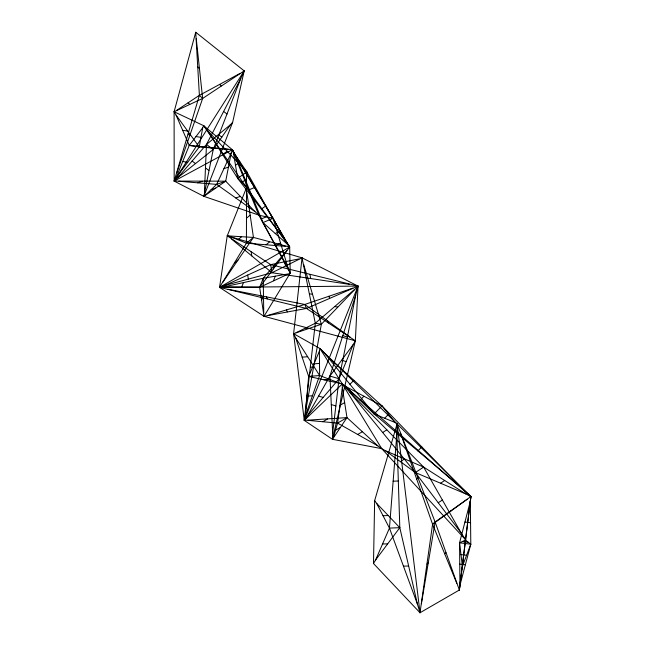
<?xml version="1.0" encoding="UTF-8"?>
<svg xmlns="http://www.w3.org/2000/svg" width="645" height="645" viewBox="0 0 645 645"><rect width="100%" height="100%" fill="white"/><g stroke="black" fill="none" stroke-linecap="round" stroke-linejoin="round"><path stroke-width="0.97" d="M342.31 387.572L342.318 383.928L319.96 348.526L293.612 333.691L302.045 257.839L227.233 235.844L246.551 187.614L246.124 186.365L246.833 171.901L233.313 152.228L232.321 149.688L203.659 125.678L174.102 111.746L195.725 32.25L244.197 70.886L232.651 122.316L203.852 196.338L259.613 215.357L273.093 218.284L287.509 244.374L289.669 247.035L290.234 273.101L264.015 316.3L219.534 287.356L227.233 235.844L253.445 237.425L289.669 247.035L259.637 287.364L264.015 316.3L355.355 340.786L332.457 439.301L381.719 448.654L385.492 450.774L423.628 467.085L465.754 493.909L470.898 496.585L459.353 590.022L420.008 612.75L373.495 563.52L374.64 500.657L397.086 423.918L319.96 348.526L319.38 351.275L308.632 376.414L305.246 415.944L304.263 420.379L332.457 439.301L346.978 417.613L342.31 387.572L337.585 423.096L333.441 437.407M355.355 340.786L358.056 286.098L219.534 287.356L224.71 285.493L271.948 272.73L302.045 257.839L358.056 286.098L321.363 324.242L293.612 333.691L295.668 337.924L308.632 376.414L342.318 383.928L345.889 386.532L374.124 413.953L395.183 422.523L397.086 423.918L435.109 521.99L459.353 590.022L459.933 585.37L459.554 542.808L465.771 539.97L381.719 448.654L377.776 445.824L346.978 417.613L304.263 420.379L307.286 416.081L329.926 376.043L353.267 344.446L355.355 340.786L306.48 308.455L219.534 287.356L246.414 243.197L246.551 187.614L203.659 125.678L202.715 127.726L189.235 145.431L176.19 177.601L174.182 181.092L203.852 196.338L225.702 181.164L231.208 152.994L232.321 149.688L189.235 145.431L176.117 115.189L174.102 111.746L202.651 98.443L244.197 70.886L240.762 78.496L213.253 149.487L203.852 196.338M373.495 563.52L375.608 559.957L389.451 528.094L396.836 434.319L397.086 423.918L470.898 496.585L470.326 501.278L470.802 544.195L459.933 585.37M332.457 439.301L332.659 433.109L329.926 376.043L355.701 295.233L358.056 286.098L270.65 264.635L227.233 235.844M204.449 191.404L206.489 144.448L240.762 78.496M459.353 590.022L470.898 496.585L342.318 383.928L304.263 420.379L315.3 323.25L302.045 257.839M332.659 433.109L339.06 378.776L355.701 295.233M462.078 568.922L462.392 566.383L459.554 542.808L470.326 501.278M374.64 500.657L376.64 503.374L389.451 528.094L417.468 604.26L420.008 612.75L432.577 524.28L400.763 433.843M421.387 603.784L435.109 521.99L470.898 496.585L461.618 487.918L374.124 413.953L325.773 354.669L319.96 348.526M176.19 177.601L199.24 146.939L202.715 127.726M305.666 410.72L321.363 324.242L303.674 264.434M174.102 111.746L174.182 181.092L232.321 149.688L289.669 247.035L219.534 287.356L223.718 286.904L259.637 287.364L290.234 273.101L258.685 214.793L254.928 211.592L225.702 181.164L174.182 181.092L199.386 95.339L195.725 32.25M176.867 172.675L202.651 98.443L196.257 38.716M305.246 415.944L319.63 375.535L319.38 351.275M462.392 566.383L470.802 544.195L465.714 540.325M241.673 287.138L243.463 282.591M259.637 287.364L263.208 278.277L286.848 250.607M273.238 268.989L275.028 264.442M261.693 300.159L263.483 295.612M273.496 280.72L275.278 276.173M307.286 416.081L339.06 378.776L353.267 344.446M205.586 194.984L216.639 184.381L231.208 152.994M244.197 70.886L174.182 181.092L177.754 177.681L213.253 149.487L230.37 124.775L232.651 122.316M222.573 282.655L253.445 237.425L246.89 192.879M375.608 559.957L399.811 527.683L396.836 434.319M177.754 177.681L206.489 144.448L230.37 124.775M349.953 384.307L353.887 380.292M360.007 400.239L363.949 396.224M374.124 413.953L382.009 405.915L461.618 487.918M384.654 418.234L388.596 414.219M417.871 450.936L421.814 446.912M416.67 479.066L417.936 477.913M456.797 583.33L432.577 524.28L435.109 521.99M449.887 511.759L451.153 510.614M426.982 564.036L428.248 562.891M444.687 553.805L445.953 552.66M296.087 332.699L315.3 323.25L354.081 289.863M246.648 218.042L250.171 215.156M237.957 239.738L241.472 236.86M229.499 236.288L246.414 243.197L253.445 237.425M234.49 262.926L238.005 260.04M266.054 244.778L269.57 241.891M432.577 524.28L467.198 499.238M222.606 154.502L227.177 151.261M235.506 165.305L240.077 162.064M284.929 239.843L237.691 178.375L246.833 171.901L284.929 239.843L289.669 247.035L246.551 187.614M241.907 182.374L246.479 179.133M261.314 209.109L265.885 205.876M176.794 110.263L199.386 95.339L239.875 73.49M382.687 432.529L386.831 429.804M400.416 461.659L404.56 458.926M385.492 450.774L415.34 472.543L423.628 467.085L461.143 532.955L465.771 539.97M440.543 483.226L444.695 480.493M438.237 502.745L442.381 500.02M339.947 405.334L344.648 402.593M322.831 421.733L327.523 419M308.068 420.379L337.585 423.096L346.978 417.613M335.513 430.247L340.213 427.514M357.685 434.456L362.377 431.723M224.71 285.493L270.65 264.635L298.966 258.927M264.015 316.3L306.48 308.455L358.056 286.098L304.263 420.379L293.612 333.691M249.413 189.67L254.493 187.518M261.273 218.969L266.353 216.817M259.613 215.357L262.934 222.589L273.093 218.284L288.009 267.836L290.234 273.101M275.221 233.482L280.301 231.329M275.471 245.213L280.551 243.06M223.92 168.692L228.459 167.079M197.757 182.825L202.296 181.213M178.883 181.261L216.639 184.381L225.702 181.164M211.108 189.678L215.64 188.074M235.788 197.991L240.319 196.378M268.183 315.316L304.803 304.464L352.815 288.138M223.718 286.904L263.208 278.277L287.356 274.077M302.15 357.169L307.649 356.725M314.002 363.844L319.501 363.401M308.632 376.414L319.63 375.535L339.496 383.13M324.064 379.776L329.563 379.333M306.939 396.175L312.438 395.74M393.144 481.21L398.328 481.001M383.041 515.734L388.226 515.532M389.451 528.094L399.811 527.683L417.468 604.26M382.533 544.025L387.709 543.816M403.464 566.181L408.64 565.971M246.414 243.197L285.695 246.358M189.235 145.431L199.24 146.939L228.515 149.334M464.94 522.047L470.568 522.732M462.634 541.566L468.254 542.26M459.554 542.808L470.802 544.195M460.973 554.595L466.601 555.289M459.748 564.093L465.368 564.778M182.672 130.314L187.679 131.064M195.975 136.579L200.982 137.337M208.875 147.383L213.874 148.14M182.712 161.516L187.711 162.274M231.636 239.126L271.948 272.73L349.38 284.356M309.487 293.838L312.519 294.338M334.69 306.56L337.722 307.052M315.3 323.25L321.363 324.242M305.698 327.974L308.721 328.466M310.487 366.981L313.518 367.481M228.145 289.266L304.803 304.464L350.38 337.351M342.809 335.634L347.381 337.004M341.592 360.241L346.163 361.611M329.926 376.043L339.06 378.776M318.606 396.062L323.169 397.433M331.296 404.576L335.86 405.939M381.719 448.654L342.318 383.928L350.033 392.515L415.34 472.543L465.754 493.909M345.889 386.532L382.009 405.915L395.183 422.523M337.585 423.096L377.776 445.824M216.639 184.381L254.928 211.592M223.622 111.472L227.008 113.996M218.429 134.612L221.816 137.135M206.489 144.448L213.253 149.487M205.473 167.926L208.851 170.441M192.121 161.065L195.499 163.58M258.685 214.793L232.321 149.688L235.893 156.759L262.934 222.589L287.509 244.374M325.773 354.669L382.009 405.915M219.631 84.414L221.267 85.962M197.822 67.024L199.458 68.58M199.386 95.339L202.651 98.443M188.09 102.797L189.727 104.353M203.659 125.678L207.521 130.621L237.691 178.375L246.124 186.365M188.122 134.007L189.759 135.555M350.033 392.515L423.628 467.085M207.521 130.621L246.833 171.901M376.64 503.374L399.811 527.683M415.34 472.543L461.143 532.955M176.117 115.189L199.24 146.939M295.668 337.924L319.63 375.535M235.893 156.759L273.093 218.284M262.934 222.589L288.009 267.836M328.813 296.305L329.651 298.296M327.596 320.912L328.434 322.903M304.803 304.464L306.48 308.455M286.493 309.89L287.331 311.882M266.474 296.869L267.312 298.861M233.313 152.228L237.691 178.375M310.019 274.496L310.664 278.543M284.808 261.781L285.461 265.829M270.65 264.635L271.948 272.73M251.147 251.881L251.792 255.928M247.68 275.06L248.333 279.108M397.086 423.918L420.008 612.75M263.208 278.277L263.757 312.946"/></g></svg>
